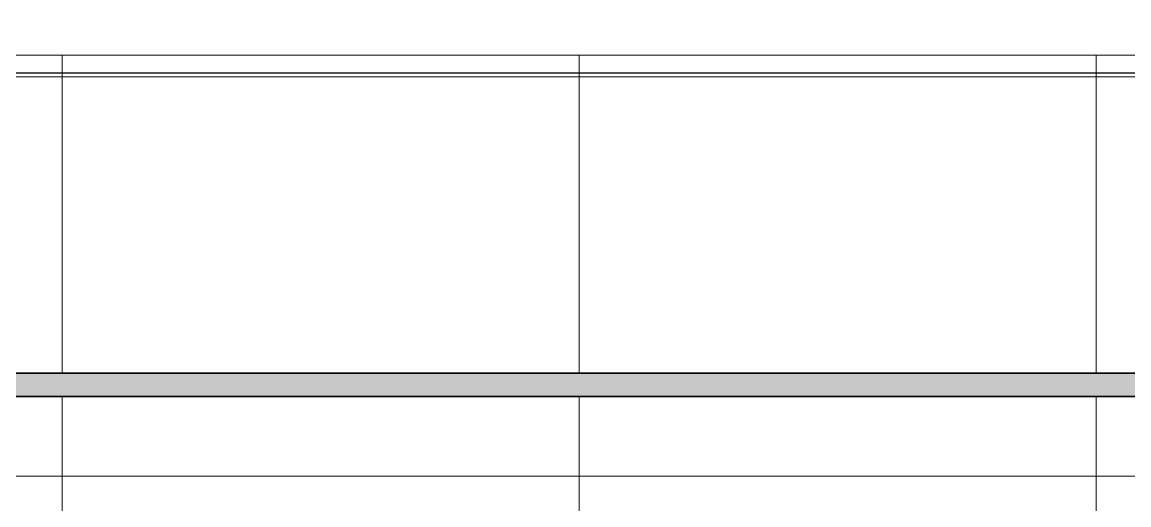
# Model space of a CAD drawing. Header units: millimetres. Extents: x -46169 to 237885, y -84465 to 18123.
# Drawn here: x 173585 to 174762, y -80205 to -79691 of the extents above; entities that cross this region are included whole.
import ezdxf

# ---------------------------------------------------------------- set-up
doc = ezdxf.new("R2010")
doc.units = ezdxf.units.MM
doc.header["$MEASUREMENT"] = 0
doc.linetypes.add('Wipeout_Contour', pattern=[1000, 0, -1000])
doc.layers.add('New_A-25-M_Wall_Ext', color=7, linetype='Continuous')
doc.layers.add('New_A-35-M_FFE_Fixed', color=7, linetype='Continuous')
doc.layers.add('New_A-35-M_FFE_Fixed_Pen_No__1', color=7, linetype='Continuous', lineweight=13)
doc.layers.add('New_A-35-M_FFE_Fixed_Pen_No__104', color=7, linetype='Continuous', lineweight=15, true_color=0xa6a6a6)
doc.layers.add('New_A-35-M_FFE_Fixed_Pen_No__44', color=7, linetype='Continuous', lineweight=35, true_color=0x444444)

# ---------------------------------------------------------------- blocks, each defined once
blk = doc.blocks.new('Section Elem_129_3', base_point=(129666.7, -84332.6))
at = {"color": 254, "linetype": 'Wipeout_Contour', "lineweight": 0, "ltscale": 1151719.666154995}
blk.add_wipeout([(171506.7, -78182.6), (171506.7, -79726.4), (176107.1, -79726.4), (176107.1, -80282.6), (176666.5, -80282.6), (176666.5, -78182.6)], dxfattribs=at).dxf.layer = 'New_A-25-M_Wall_Ext'
blk = doc.blocks.new('Section Elem_138_3', base_point=(129666.7, -84332.6))
at = {"color": 254, "linetype": 'Wipeout_Contour', "lineweight": 0, "ltscale": 763243.233528}
blk.add_wipeout([(173077.1, -79726.4), (173077.1, -79745.2), (173627.1, -79745.2), (173627.1, -79726.4)], dxfattribs=at).dxf.layer = 'New_A-35-M_FFE_Fixed'
at = {"color": 254, "linetype": 'Wipeout_Contour', "lineweight": 0, "ltscale": 763906.282482}
blk.add_wipeout([(173077.1, -80089.4), (173077.1, -80173.9), (173627.1, -80173.9), (173627.1, -80089.4)], dxfattribs=at).dxf.layer = 'New_A-35-M_FFE_Fixed'
at = {"layer": 'New_A-35-M_FFE_Fixed_Pen_No__1', "linetype": 'Continuous'}
blk.add_line((173627.1, -79726.4), (173077.1, -79726.4), dxfattribs=at)
at = {"color": 254, "linetype": 'Wipeout_Contour', "lineweight": 0, "ltscale": 763529.781632}
blk.add_wipeout([(173077.1, -80064.4), (173627.1, -80064.4), (173627.1, -79749.5), (173077.1, -79749.5)], dxfattribs=at).dxf.layer = 'New_A-35-M_FFE_Fixed'
at = {"color": 254, "linetype": 'Wipeout_Contour', "lineweight": 0, "ltscale": 763990.072929}
blk.add_wipeout([(173077.1, -80189.3), (173627.1, -80189.3), (173627.1, -80173.9), (173077.1, -80173.9)], dxfattribs=at).dxf.layer = 'New_A-35-M_FFE_Fixed'
at = {"layer": 'New_A-35-M_FFE_Fixed_Pen_No__1', "linetype": 'Continuous'}
blk.add_line((173627.1, -80173.9), (173077.1, -80173.9), dxfattribs=at)
at = {"color": 254, "linetype": 'Wipeout_Contour', "lineweight": 0, "ltscale": 763263.747157}
blk.add_wipeout([(173077.1, -79748.5), (173627.1, -79748.5), (173627.1, -79747.6), (173077.1, -79747.6)], dxfattribs=at).dxf.layer = 'New_A-35-M_FFE_Fixed'
at = {"color": 254, "linetype": 'Wipeout_Contour', "lineweight": 0, "ltscale": 764015.817996}
blk.add_wipeout([(173077.1, -80204.5), (173627.1, -80204.5), (173627.1, -80189.3), (173077.1, -80189.3)], dxfattribs=at).dxf.layer = 'New_A-35-M_FFE_Fixed'
at = {"color": 254, "linetype": 'Wipeout_Contour', "lineweight": 0, "ltscale": 763262.341347}
blk.add_wipeout([(173077.1, -79747.6), (173627.1, -79747.6), (173627.1, -79746.8), (173077.1, -79746.8)], dxfattribs=at).dxf.layer = 'New_A-35-M_FFE_Fixed'
at = {"color": 254, "linetype": 'Wipeout_Contour', "lineweight": 0, "ltscale": 763265.287206}
blk.add_wipeout([(173077.1, -79749.5), (173627.1, -79749.5), (173627.1, -79748.5), (173077.1, -79748.5)], dxfattribs=at).dxf.layer = 'New_A-35-M_FFE_Fixed'
at = {"color": 254, "linetype": 'Wipeout_Contour', "lineweight": 0, "ltscale": 763261.123752}
blk.add_wipeout([(173077.1, -79746.8), (173627.1, -79746.8), (173627.1, -79746.2), (173077.1, -79746.2)], dxfattribs=at).dxf.layer = 'New_A-35-M_FFE_Fixed'
at = {"color": 254, "linetype": 'Wipeout_Contour', "lineweight": 0, "ltscale": 763259.021701}
blk.add_wipeout([(173077.1, -79745.3), (173627.1, -79745.3), (173627.1, -79745.2), (173077.1, -79745.2)], dxfattribs=at).dxf.layer = 'New_A-35-M_FFE_Fixed'
at = {"color": 254, "linetype": 'Wipeout_Contour', "lineweight": 0, "ltscale": 763259.431395}
blk.add_wipeout([(173077.1, -79745.7), (173627.1, -79745.7), (173627.1, -79745.3), (173077.1, -79745.3)], dxfattribs=at).dxf.layer = 'New_A-35-M_FFE_Fixed'
at = {"color": 254, "linetype": 'Wipeout_Contour', "lineweight": 0, "ltscale": 763260.141218}
blk.add_wipeout([(173627.1, -79745.7), (173077.1, -79745.7), (173077.1, -79746.2), (173627.1, -79746.2)], dxfattribs=at).dxf.layer = 'New_A-35-M_FFE_Fixed'
at = {"layer": 'New_A-35-M_FFE_Fixed_Pen_No__1', "linetype": 'Continuous'}
for p, q in [((173627.1, -79745.2), (173077.1, -79745.2)), ((173627.1, -79749.5), (173077.1, -79749.5))]:
    blk.add_line(p, q, dxfattribs=at)
blk = doc.blocks.new('Section Elem_145_3', base_point=(129666.7, -84332.6))
at = {"color": 254, "linetype": 'Wipeout_Contour', "lineweight": 0, "ltscale": 765242.49047}
blk.add_wipeout([(173627.1, -79726.4), (173627.1, -79745.2), (174177.1, -79745.2), (174177.1, -79726.4)], dxfattribs=at).dxf.layer = 'New_A-35-M_FFE_Fixed'
at = {"color": 254, "linetype": 'Wipeout_Contour', "lineweight": 0, "ltscale": 957361.84581}
blk.add_wipeout([(173902.1, -80089.4), (173627.1, -80089.4), (173627.1, -80173.9), (174177.1, -80173.9), (174177.1, -80089.4)], dxfattribs=at).dxf.layer = 'New_A-35-M_FFE_Fixed'
at = {"layer": 'New_A-35-M_FFE_Fixed_Pen_No__1', "linetype": 'Continuous'}
blk.add_line((174177.1, -79726.4), (173627.1, -79726.4), dxfattribs=at)
at = {"color": 254, "linetype": 'Wipeout_Contour', "lineweight": 0, "ltscale": 956976.289379}
blk.add_wipeout([(173627.1, -80064.4), (173902.1, -80064.4), (174177.1, -80064.4), (174177.1, -79749.5), (173627.1, -79749.5)], dxfattribs=at).dxf.layer = 'New_A-35-M_FFE_Fixed'
at = {"color": 254, "linetype": 'Wipeout_Contour', "lineweight": 0, "ltscale": 765987.380621}
blk.add_wipeout([(174177.1, -80189.3), (174177.1, -80173.9), (173627.1, -80173.9), (173627.1, -80189.3)], dxfattribs=at).dxf.layer = 'New_A-35-M_FFE_Fixed'
at = {"layer": 'New_A-35-M_FFE_Fixed_Pen_No__1', "linetype": 'Continuous'}
for p, q in [((173627.1, -80173.9), (173627.1, -80089.4)), ((174177.1, -80173.9), (173627.1, -80173.9))]:
    blk.add_line(p, q, dxfattribs=at)
at = {"color": 254, "linetype": 'Wipeout_Contour', "lineweight": 0, "ltscale": 765262.950536}
blk.add_wipeout([(173627.1, -79748.5), (174177.1, -79748.5), (174177.1, -79747.6), (173627.1, -79747.6)], dxfattribs=at).dxf.layer = 'New_A-35-M_FFE_Fixed'
at = {"color": 254, "linetype": 'Wipeout_Contour', "lineweight": 0, "ltscale": 766013.05857}
blk.add_wipeout([(174177.1, -80189.3), (173627.1, -80189.3), (173627.1, -80204.5), (174177.1, -80204.5)], dxfattribs=at).dxf.layer = 'New_A-35-M_FFE_Fixed'
at = {"layer": 'New_A-35-M_FFE_Fixed_Pen_No__1', "linetype": 'Continuous'}
for p, q in [((173627.1, -80189.3), (173627.1, -80173.9)), ((173627.1, -80204.5), (173627.1, -80189.3)), ((173627.1, -80219.7), (173627.1, -80204.5))]:
    blk.add_line(p, q, dxfattribs=at)
at = {"color": 254, "linetype": 'Wipeout_Contour', "lineweight": 0, "ltscale": 765261.548397}
blk.add_wipeout([(173627.1, -79747.6), (174177.1, -79747.6), (174177.1, -79746.8), (173627.1, -79746.8)], dxfattribs=at).dxf.layer = 'New_A-35-M_FFE_Fixed'
at = {"color": 254, "linetype": 'Wipeout_Contour', "lineweight": 0, "ltscale": 765264.486536}
blk.add_wipeout([(174177.1, -79748.5), (173627.1, -79748.5), (173627.1, -79749.5), (174177.1, -79749.5)], dxfattribs=at).dxf.layer = 'New_A-35-M_FFE_Fixed'
at = {"color": 254, "linetype": 'Wipeout_Contour', "lineweight": 0, "ltscale": 765260.333998}
blk.add_wipeout([(173627.1, -79746.8), (174177.1, -79746.8), (174177.1, -79746.2), (173627.1, -79746.2)], dxfattribs=at).dxf.layer = 'New_A-35-M_FFE_Fixed'
at = {"color": 254, "linetype": 'Wipeout_Contour', "lineweight": 0, "ltscale": 765258.237398}
blk.add_wipeout([(173627.1, -79745.3), (174177.1, -79745.3), (174177.1, -79745.2), (173627.1, -79745.2)], dxfattribs=at).dxf.layer = 'New_A-35-M_FFE_Fixed'
at = {"color": 254, "linetype": 'Wipeout_Contour', "lineweight": 0, "ltscale": 765258.64607}
blk.add_wipeout([(173627.1, -79745.7), (174177.1, -79745.7), (174177.1, -79745.3), (173627.1, -79745.3)], dxfattribs=at).dxf.layer = 'New_A-35-M_FFE_Fixed'
at = {"color": 254, "linetype": 'Wipeout_Contour', "lineweight": 0, "ltscale": 765259.354004}
blk.add_wipeout([(174177.1, -79746.2), (174177.1, -79745.7), (173627.1, -79745.7), (173627.1, -79746.2)], dxfattribs=at).dxf.layer = 'New_A-35-M_FFE_Fixed'
at = {"layer": 'New_A-35-M_FFE_Fixed_Pen_No__1', "linetype": 'Continuous'}
for p, q in [((173627.1, -79726.4), (173627.1, -79745.2)), ((174177.1, -79745.2), (173627.1, -79745.2)), ((173627.1, -79745.3), (173627.1, -79745.2)), ((173627.1, -79745.7), (173627.1, -79745.3)), ((173627.1, -79746.2), (173627.1, -79745.7)), ((173627.1, -79746.8), (173627.1, -79746.2)), ((173627.1, -79747.6), (173627.1, -79746.8)), ((173627.1, -79748.5), (173627.1, -79747.6)), ((173627.1, -79749.5), (173627.1, -79748.5)), ((174177.1, -79749.5), (173627.1, -79749.5)), ((173627.1, -80064.4), (173627.1, -79749.5))]:
    blk.add_line(p, q, dxfattribs=at)
blk = doc.blocks.new('Section Elem_146_3', base_point=(129666.7, -84332.6))
at = {"color": 254, "linetype": 'Wipeout_Contour', "lineweight": 0, "ltscale": 767242.846493}
blk.add_wipeout([(174727.1, -79726.4), (174177.1, -79726.4), (174177.1, -79745.2), (174727.1, -79745.2)], dxfattribs=at).dxf.layer = 'New_A-35-M_FFE_Fixed'
at = {"color": 254, "linetype": 'Wipeout_Contour', "lineweight": 0, "ltscale": 767902.442009}
blk.add_wipeout([(174177.1, -80089.4), (174177.1, -80173.9), (174727.1, -80173.9), (174727.1, -80089.4)], dxfattribs=at).dxf.layer = 'New_A-35-M_FFE_Fixed'
at = {"layer": 'New_A-35-M_FFE_Fixed_Pen_No__1', "linetype": 'Continuous'}
blk.add_line((174727.1, -79726.4), (174177.1, -79726.4), dxfattribs=at)
at = {"color": 254, "linetype": 'Wipeout_Contour', "lineweight": 0, "ltscale": 767527.90187}
blk.add_wipeout([(174177.1, -80064.4), (174727.1, -80064.4), (174727.1, -79749.5), (174177.1, -79749.5)], dxfattribs=at).dxf.layer = 'New_A-35-M_FFE_Fixed'
at = {"color": 254, "linetype": 'Wipeout_Contour', "lineweight": 0, "ltscale": 767985.796424}
blk.add_wipeout([(174177.1, -80189.3), (174727.1, -80189.3), (174727.1, -80173.9), (174177.1, -80173.9)], dxfattribs=at).dxf.layer = 'New_A-35-M_FFE_Fixed'
at = {"layer": 'New_A-35-M_FFE_Fixed_Pen_No__1', "linetype": 'Continuous'}
for p, q in [((174177.1, -80173.9), (174177.1, -80089.4)), ((174727.1, -80173.9), (174177.1, -80173.9))]:
    blk.add_line(p, q, dxfattribs=at)
at = {"color": 254, "linetype": 'Wipeout_Contour', "lineweight": 0, "ltscale": 767263.253202}
blk.add_wipeout([(174177.1, -79748.5), (174727.1, -79748.5), (174727.1, -79747.6), (174177.1, -79747.6)], dxfattribs=at).dxf.layer = 'New_A-35-M_FFE_Fixed'
at = {"color": 254, "linetype": 'Wipeout_Contour', "lineweight": 0, "ltscale": 768011.407547}
blk.add_wipeout([(174177.1, -80204.5), (174727.1, -80204.5), (174727.1, -80189.3), (174177.1, -80189.3)], dxfattribs=at).dxf.layer = 'New_A-35-M_FFE_Fixed'
at = {"layer": 'New_A-35-M_FFE_Fixed_Pen_No__1', "linetype": 'Continuous'}
for p, q in [((174177.1, -80189.3), (174177.1, -80173.9)), ((174177.1, -80204.5), (174177.1, -80189.3)), ((174177.1, -80219.7), (174177.1, -80204.5))]:
    blk.add_line(p, q, dxfattribs=at)
at = {"color": 254, "linetype": 'Wipeout_Contour', "lineweight": 0, "ltscale": 767261.85472}
blk.add_wipeout([(174177.1, -79747.6), (174727.1, -79747.6), (174727.1, -79746.8), (174177.1, -79746.8)], dxfattribs=at).dxf.layer = 'New_A-35-M_FFE_Fixed'
at = {"color": 254, "linetype": 'Wipeout_Contour', "lineweight": 0, "ltscale": 767264.785223}
blk.add_wipeout([(174177.1, -79749.5), (174727.1, -79749.5), (174727.1, -79748.5), (174177.1, -79748.5)], dxfattribs=at).dxf.layer = 'New_A-35-M_FFE_Fixed'
at = {"color": 254, "linetype": 'Wipeout_Contour', "lineweight": 0, "ltscale": 767260.643472}
blk.add_wipeout([(174177.1, -79746.8), (174727.1, -79746.8), (174727.1, -79746.2), (174177.1, -79746.2)], dxfattribs=at).dxf.layer = 'New_A-35-M_FFE_Fixed'
at = {"color": 254, "linetype": 'Wipeout_Contour', "lineweight": 0, "ltscale": 767258.552378}
blk.add_wipeout([(174177.1, -79745.3), (174727.1, -79745.3), (174727.1, -79745.2), (174177.1, -79745.2)], dxfattribs=at).dxf.layer = 'New_A-35-M_FFE_Fixed'
at = {"color": 254, "linetype": 'Wipeout_Contour', "lineweight": 0, "ltscale": 767258.959937}
blk.add_wipeout([(174177.1, -79745.7), (174727.1, -79745.7), (174727.1, -79745.3), (174177.1, -79745.3)], dxfattribs=at).dxf.layer = 'New_A-35-M_FFE_Fixed'
at = {"color": 254, "linetype": 'Wipeout_Contour', "lineweight": 0, "ltscale": 767259.66606}
blk.add_wipeout([(174727.1, -79745.7), (174177.1, -79745.7), (174177.1, -79746.2), (174727.1, -79746.2)], dxfattribs=at).dxf.layer = 'New_A-35-M_FFE_Fixed'
at = {"layer": 'New_A-35-M_FFE_Fixed_Pen_No__1', "linetype": 'Continuous'}
for p, q in [((174177.1, -79726.4), (174177.1, -79745.2)), ((174727.1, -79745.2), (174177.1, -79745.2)), ((174177.1, -79745.3), (174177.1, -79745.2)), ((174177.1, -79745.7), (174177.1, -79745.3)), ((174177.1, -79746.2), (174177.1, -79745.7)), ((174177.1, -79746.8), (174177.1, -79746.2)), ((174177.1, -79747.6), (174177.1, -79746.8)), ((174177.1, -79748.5), (174177.1, -79747.6)), ((174177.1, -79749.5), (174177.1, -79748.5)), ((174727.1, -79749.5), (174177.1, -79749.5)), ((174177.1, -80064.4), (174177.1, -79749.5))]:
    blk.add_line(p, q, dxfattribs=at)
blk = doc.blocks.new('Section Elem_147_3', base_point=(129666.7, -84332.6))
at = {"color": 254, "linetype": 'Wipeout_Contour', "lineweight": 0, "ltscale": 769244.292473}
blk.add_wipeout([(174727.1, -79726.4), (174727.1, -79745.2), (175277.1, -79745.2), (175277.1, -79726.4)], dxfattribs=at).dxf.layer = 'New_A-35-M_FFE_Fixed'
at = {"color": 254, "linetype": 'Wipeout_Contour', "lineweight": 0, "ltscale": 962359.894826}
blk.add_wipeout([(175002.1, -80089.4), (174727.1, -80089.4), (174727.1, -80173.9), (175277.1, -80173.9), (175277.1, -80089.4)], dxfattribs=at).dxf.layer = 'New_A-35-M_FFE_Fixed'
at = {"layer": 'New_A-35-M_FFE_Fixed_Pen_No__1', "linetype": 'Continuous'}
blk.add_line((175277.1, -79726.4), (174727.1, -79726.4), dxfattribs=at)
at = {"color": 254, "linetype": 'Wipeout_Contour', "lineweight": 0, "ltscale": 961976.342135}
blk.add_wipeout([(174727.1, -79749.5), (174727.1, -80064.4), (175002.1, -80064.4), (175277.1, -80064.4), (175277.1, -79749.5)], dxfattribs=at).dxf.layer = 'New_A-35-M_FFE_Fixed'
at = {"color": 254, "linetype": 'Wipeout_Contour', "lineweight": 0, "ltscale": 769985.311247}
blk.add_wipeout([(175277.1, -80189.3), (175277.1, -80173.9), (174727.1, -80173.9), (174727.1, -80189.3)], dxfattribs=at).dxf.layer = 'New_A-35-M_FFE_Fixed'
at = {"layer": 'New_A-35-M_FFE_Fixed_Pen_No__1', "linetype": 'Continuous'}
for p, q in [((174727.1, -80173.9), (174727.1, -80089.4)), ((175277.1, -80173.9), (174727.1, -80173.9))]:
    blk.add_line(p, q, dxfattribs=at)
at = {"color": 254, "linetype": 'Wipeout_Contour', "lineweight": 0, "ltscale": 769264.646101}
blk.add_wipeout([(174727.1, -79748.5), (175277.1, -79748.5), (175277.1, -79747.6), (174727.1, -79747.6)], dxfattribs=at).dxf.layer = 'New_A-35-M_FFE_Fixed'
at = {"color": 254, "linetype": 'Wipeout_Contour', "lineweight": 0, "ltscale": 770010.855874}
blk.add_wipeout([(175277.1, -80189.3), (174727.1, -80189.3), (174727.1, -80204.5), (175277.1, -80204.5)], dxfattribs=at).dxf.layer = 'New_A-35-M_FFE_Fixed'
at = {"layer": 'New_A-35-M_FFE_Fixed_Pen_No__1', "linetype": 'Continuous'}
for p, q in [((174727.1, -80189.3), (174727.1, -80173.9)), ((174727.1, -80204.5), (174727.1, -80189.3)), ((174727.1, -80219.7), (174727.1, -80204.5))]:
    blk.add_line(p, q, dxfattribs=at)
at = {"color": 254, "linetype": 'Wipeout_Contour', "lineweight": 0, "ltscale": 769263.251256}
blk.add_wipeout([(174727.1, -79747.6), (175277.1, -79747.6), (175277.1, -79746.8), (174727.1, -79746.8)], dxfattribs=at).dxf.layer = 'New_A-35-M_FFE_Fixed'
at = {"color": 254, "linetype": 'Wipeout_Contour', "lineweight": 0, "ltscale": 769266.174111}
blk.add_wipeout([(175277.1, -79748.5), (174727.1, -79748.5), (174727.1, -79749.5), (175277.1, -79749.5)], dxfattribs=at).dxf.layer = 'New_A-35-M_FFE_Fixed'
at = {"color": 254, "linetype": 'Wipeout_Contour', "lineweight": 0, "ltscale": 769262.043175}
blk.add_wipeout([(174727.1, -79746.8), (175277.1, -79746.8), (175277.1, -79746.2), (174727.1, -79746.2)], dxfattribs=at).dxf.layer = 'New_A-35-M_FFE_Fixed'
at = {"color": 254, "linetype": 'Wipeout_Contour', "lineweight": 0, "ltscale": 769259.957482}
blk.add_wipeout([(174727.1, -79745.3), (175277.1, -79745.3), (175277.1, -79745.2), (174727.1, -79745.2)], dxfattribs=at).dxf.layer = 'New_A-35-M_FFE_Fixed'
at = {"color": 254, "linetype": 'Wipeout_Contour', "lineweight": 0, "ltscale": 769260.364028}
blk.add_wipeout([(174727.1, -79745.7), (175277.1, -79745.7), (175277.1, -79745.3), (174727.1, -79745.3)], dxfattribs=at).dxf.layer = 'New_A-35-M_FFE_Fixed'
at = {"color": 254, "linetype": 'Wipeout_Contour', "lineweight": 0, "ltscale": 769261.068279}
blk.add_wipeout([(175277.1, -79746.2), (175277.1, -79745.7), (174727.1, -79745.7), (174727.1, -79746.2)], dxfattribs=at).dxf.layer = 'New_A-35-M_FFE_Fixed'
at = {"layer": 'New_A-35-M_FFE_Fixed_Pen_No__1', "linetype": 'Continuous'}
for p, q in [((174727.1, -79726.4), (174727.1, -79745.2)), ((175277.1, -79745.2), (174727.1, -79745.2)), ((174727.1, -79745.3), (174727.1, -79745.2)), ((174727.1, -79745.7), (174727.1, -79745.3)), ((174727.1, -79746.2), (174727.1, -79745.7)), ((174727.1, -79746.8), (174727.1, -79746.2)), ((174727.1, -79747.6), (174727.1, -79746.8)), ((174727.1, -79748.5), (174727.1, -79747.6)), ((174727.1, -79749.5), (174727.1, -79748.5)), ((175277.1, -79749.5), (174727.1, -79749.5)), ((174727.1, -80064.4), (174727.1, -79749.5))]:
    blk.add_line(p, q, dxfattribs=at)
blk = doc.blocks.new('Section Elem_157_3', base_point=(129666.7, -84332.6))
at = {"layer": 'New_A-35-M_FFE_Fixed_Pen_No__104', "linetype": 'Continuous'}
blk.add_hatch(color=256, dxfattribs=at).paths.add_polyline_path([(173352.1, -80089.4), (173902.1, -80089.4), (173902.1, -80064.4), (173352.1, -80064.4)])
at = {"layer": 'New_A-35-M_FFE_Fixed_Pen_No__44', "linetype": 'Continuous'}
for p, q in [((173902.1, -80064.4), (173352.1, -80064.4)), ((173902.1, -80089.4), (173352.1, -80089.4))]:
    blk.add_line(p, q, dxfattribs=at)
blk = doc.blocks.new('Section Elem_164_3', base_point=(129666.7, -84332.6))
at = {"layer": 'New_A-35-M_FFE_Fixed_Pen_No__104', "linetype": 'Continuous'}
blk.add_hatch(color=256, dxfattribs=at).paths.add_polyline_path([(173902.1, -80089.4), (174452.1, -80089.4), (174452.1, -80064.4), (173902.1, -80064.4)])
at = {"layer": 'New_A-35-M_FFE_Fixed_Pen_No__44', "linetype": 'Continuous'}
for p, q in [((174452.1, -80064.4), (173902.1, -80064.4)), ((174452.1, -80089.4), (173902.1, -80089.4))]:
    blk.add_line(p, q, dxfattribs=at)
blk = doc.blocks.new('Section Elem_165_3', base_point=(129666.7, -84332.6))
at = {"layer": 'New_A-35-M_FFE_Fixed_Pen_No__104', "linetype": 'Continuous'}
blk.add_hatch(color=256, dxfattribs=at).paths.add_polyline_path([(174452.1, -80089.4), (175002.1, -80089.4), (175002.1, -80064.4), (174452.1, -80064.4)])
at = {"layer": 'New_A-35-M_FFE_Fixed_Pen_No__44', "linetype": 'Continuous'}
for p, q in [((175002.1, -80064.4), (174452.1, -80064.4)), ((175002.1, -80089.4), (174452.1, -80089.4))]:
    blk.add_line(p, q, dxfattribs=at)

msp = doc.modelspace()

# ---------------------------------------------------------------- block references
at = {"layer": 'New_A-25-M_Wall_Ext'}
msp.add_blockref('Section Elem_129_3', (129666.7, -84332.6), dxfattribs=at)

# ---------------------------------------------------------------- next in the draw order: block references
at = {"layer": 'New_A-35-M_FFE_Fixed'}
msp.add_blockref('Section Elem_138_3', (129666.7, -84332.6), dxfattribs=at)

# ---------------------------------------------------------------- next in the draw order: block references
msp.add_blockref('Section Elem_145_3', (129666.7, -84332.6), dxfattribs=at)

# ---------------------------------------------------------------- next in the draw order: block references
for name in ['Section Elem_146_3', 'Section Elem_157_3']:
    msp.add_blockref(name, (129666.7, -84332.6), dxfattribs=at)

# ---------------------------------------------------------------- next in the draw order: block references
for name in ['Section Elem_147_3', 'Section Elem_164_3']:
    msp.add_blockref(name, (129666.7, -84332.6), dxfattribs=at)

# ---------------------------------------------------------------- next in the draw order: block references
msp.add_blockref('Section Elem_165_3', (129666.7, -84332.6), dxfattribs=at)

doc.saveas('drawing.dxf')
